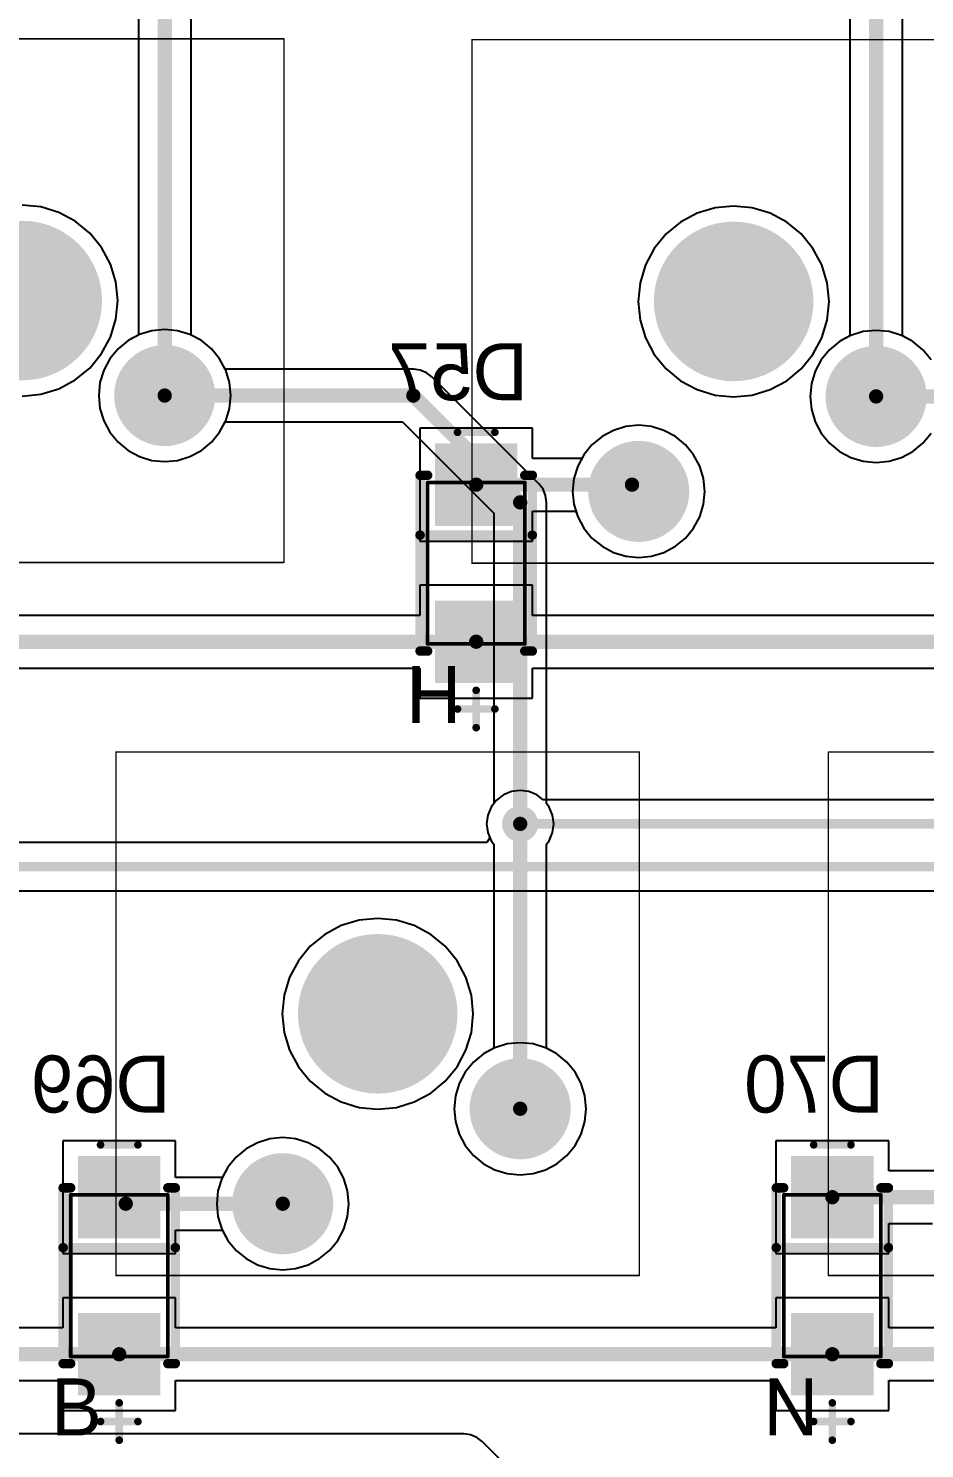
# Model space of a CAD drawing. Header units: millimetres. Extents: x 25 to 374, y 23 to 150.
# Drawn here: x 144.73 to 168.7, y 42.42 to 80.4 of the extents above; entities that cross this region are included whole.
import ezdxf

# ---------------------------------------------------------------- set-up
doc = ezdxf.new("R2010")
doc.units = ezdxf.units.MM
for name, color, linetype in [('BottomLayer', 5, 'Continuous'), ('BottomOverlay', 54, 'Continuous'), ('BottomPaste', 16, 'Continuous'), ('BottomSolder', 6, 'Continuous'), ('Mechanical1', 6, 'Continuous'), ('Mechanical13', 56, 'Continuous'), ('Mechanical15', 56, 'Continuous'), ('MultiLayer', 9, 'Continuous'), ('PadHoleLayer', 156, 'Continuous'), ('TopLayer', 1, 'Continuous'), ('TopOverlay', 2, 'Continuous'), ('TopSolder', 216, 'Continuous'), ('ViaHoleLayer', 16, 'Continuous')]:
    doc.layers.add(name, color=color, linetype=linetype)

# ---------------------------------------------------------------- blocks, each defined once
blk = doc.blocks.new('SMA_DO_214AC__S1_B_85')
at = {"layer": 'BottomLayer'}
for points in [[(-1.1, -1), (-1.1, 1), (-3.1, -1), (-3.1, 1)], [(3.1, -1), (3.1, 1), (1.1, -1), (1.1, 1)]]:
    blk.add_solid(points, dxfattribs=at)
at = {"layer": 'BottomOverlay', "const_width": 0.254}
for points in [[(-2.35, 1.3), (-2.35, 1.5)], [(2.35, 1.5), (-2.35, 1.5)], [(-0.75, -1.5), (-0.75, 1.5)], [(2.35, 1.3), (2.35, 1.5)], [(-2.35, -1.5), (-2.35, -1.3)], [(2.35, -1.5), (-2.35, -1.5)], [(2.35, -1.5), (2.35, -1.3)]]:
    blk.add_lwpolyline(points, dxfattribs=at)
at = {"layer": 'BottomOverlay', "const_width": 0.127}
for points in [[(-2.414, 1.5, 1), (-2.287, 1.5, 1)], [(-2.414, 1.5, 1), (-2.287, 1.5, 1)], [(-0.814, 1.5, 1), (-0.687, 1.5, 1)], [(2.287, 1.5, 1), (2.414, 1.5, 1)], [(2.287, 1.5, 1), (2.414, 1.5, 1)], [(-2.414, 1.3, 1), (-2.287, 1.3, 1)], [(2.287, 1.3, 1), (2.414, 1.3, 1)], [(-2.414, -1.3, 1), (-2.287, -1.3, 1)], [(-2.414, -1.5, 1), (-2.287, -1.5, 1)], [(-2.414, -1.5, 1), (-2.287, -1.5, 1)], [(-0.814, -1.5, 1), (-0.687, -1.5, 1)], [(2.287, -1.3, 1), (2.414, -1.3, 1)], [(2.287, -1.5, 1), (2.414, -1.5, 1)], [(2.287, -1.5, 1), (2.414, -1.5, 1)]]:
    blk.add_lwpolyline(points, format="xyb", close=True, dxfattribs=at)
at = {"layer": 'BottomPaste'}
for points in [[(-1.1, -1), (-1.1, 1), (-3.1, -1), (-3.1, 1)], [(3.1, -1), (3.1, 1), (1.1, -1), (1.1, 1)]]:
    blk.add_solid(points, dxfattribs=at)
at = {"layer": 'BottomSolder'}
for points in [[(-0.998, -1.102), (-0.998, 1.102), (-3.202, -1.102), (-3.202, 1.102)], [(3.202, -1.102), (3.202, 1.102), (0.998, -1.102), (0.998, 1.102)]]:
    blk.add_solid(points, dxfattribs=at)
at = {"layer": 'Mechanical13', "const_width": 0.1}
for points in [[(2.16, 1.3), (-2.16, 1.3)], [(-2.16, -1.3), (-2.16, 1.3)], [(2.16, -1.3), (2.16, 1.3)], [(2.16, -1.3), (-2.16, -1.3)]]:
    blk.add_lwpolyline(points, dxfattribs=at)
at = {"layer": 'Mechanical13', "const_width": 0.05}
for points in [[(-2.185, 1.3, 1), (-2.135, 1.3, 1)], [(-2.185, 1.3, 1), (-2.135, 1.3, 1)], [(2.135, 1.3, 1), (2.185, 1.3, 1)], [(2.135, 1.3, 1), (2.185, 1.3, 1)], [(-2.185, -1.3, 1), (-2.135, -1.3, 1)], [(-2.185, -1.3, 1), (-2.135, -1.3, 1)], [(2.135, -1.3, 1), (2.185, -1.3, 1)], [(2.135, -1.3, 1), (2.185, -1.3, 1)]]:
    blk.add_lwpolyline(points, format="xyb", close=True, dxfattribs=at)
at = {"layer": 'Mechanical15', "const_width": 0.203}
for points in [[(-3.5, -0.5), (-3.5, 0.5)], [(3.9, -0.5), (3.9, 0.5)], [(4.4, 0), (3.4, 0)]]:
    blk.add_lwpolyline(points, dxfattribs=at)
at = {"layer": 'Mechanical15', "const_width": 0.102}
for points in [[(-3.551, 0.5, 1), (-3.449, 0.5, 1)], [(3.849, 0.5, 1), (3.951, 0.5, 1)], [(3.349, 0, 1), (3.451, 0, 1)], [(4.349, 0, 1), (4.451, 0, 1)], [(-3.551, -0.5, 1), (-3.449, -0.5, 1)], [(3.849, -0.5, 1), (3.951, -0.5, 1)]]:
    blk.add_lwpolyline(points, format="xyb", close=True, dxfattribs=at)
blk = doc.blocks.new('SMA_DO_214AC__S1_B_97')
at = {"layer": 'BottomLayer'}
for points in [[(-1.1, -1), (-1.1, 1), (-3.1, -1), (-3.1, 1)], [(3.1, -1), (3.1, 1), (1.1, -1), (1.1, 1)]]:
    blk.add_solid(points, dxfattribs=at)
at = {"layer": 'BottomOverlay', "const_width": 0.254}
for points in [[(-2.35, 1.3), (-2.35, 1.5)], [(2.35, 1.5), (-2.35, 1.5)], [(-0.75, -1.5), (-0.75, 1.5)], [(2.35, 1.3), (2.35, 1.5)], [(-2.35, -1.5), (-2.35, -1.3)], [(2.35, -1.5), (-2.35, -1.5)], [(2.35, -1.5), (2.35, -1.3)]]:
    blk.add_lwpolyline(points, dxfattribs=at)
at = {"layer": 'BottomOverlay', "const_width": 0.127}
for points in [[(-2.414, 1.5, 1), (-2.287, 1.5, 1)], [(-2.414, 1.5, 1), (-2.287, 1.5, 1)], [(-0.814, 1.5, 1), (-0.687, 1.5, 1)], [(2.287, 1.5, 1), (2.414, 1.5, 1)], [(2.287, 1.5, 1), (2.414, 1.5, 1)], [(-2.414, 1.3, 1), (-2.287, 1.3, 1)], [(2.287, 1.3, 1), (2.414, 1.3, 1)], [(-2.414, -1.3, 1), (-2.287, -1.3, 1)], [(-2.414, -1.5, 1), (-2.287, -1.5, 1)], [(-2.414, -1.5, 1), (-2.287, -1.5, 1)], [(-0.814, -1.5, 1), (-0.687, -1.5, 1)], [(2.287, -1.3, 1), (2.414, -1.3, 1)], [(2.287, -1.5, 1), (2.414, -1.5, 1)], [(2.287, -1.5, 1), (2.414, -1.5, 1)]]:
    blk.add_lwpolyline(points, format="xyb", close=True, dxfattribs=at)
at = {"layer": 'BottomPaste'}
for points in [[(-1.1, -1), (-1.1, 1), (-3.1, -1), (-3.1, 1)], [(3.1, -1), (3.1, 1), (1.1, -1), (1.1, 1)]]:
    blk.add_solid(points, dxfattribs=at)
at = {"layer": 'BottomSolder'}
for points in [[(-0.998, -1.102), (-0.998, 1.102), (-3.202, -1.102), (-3.202, 1.102)], [(3.202, -1.102), (3.202, 1.102), (0.998, -1.102), (0.998, 1.102)]]:
    blk.add_solid(points, dxfattribs=at)
at = {"layer": 'Mechanical13', "const_width": 0.1}
for points in [[(2.16, 1.3), (-2.16, 1.3)], [(-2.16, -1.3), (-2.16, 1.3)], [(2.16, -1.3), (2.16, 1.3)], [(2.16, -1.3), (-2.16, -1.3)]]:
    blk.add_lwpolyline(points, dxfattribs=at)
at = {"layer": 'Mechanical13', "const_width": 0.05}
for points in [[(-2.185, 1.3, 1), (-2.135, 1.3, 1)], [(-2.185, 1.3, 1), (-2.135, 1.3, 1)], [(2.135, 1.3, 1), (2.185, 1.3, 1)], [(2.135, 1.3, 1), (2.185, 1.3, 1)], [(-2.185, -1.3, 1), (-2.135, -1.3, 1)], [(-2.185, -1.3, 1), (-2.135, -1.3, 1)], [(2.135, -1.3, 1), (2.185, -1.3, 1)], [(2.135, -1.3, 1), (2.185, -1.3, 1)]]:
    blk.add_lwpolyline(points, format="xyb", close=True, dxfattribs=at)
at = {"layer": 'Mechanical15', "const_width": 0.203}
for points in [[(-3.5, -0.5), (-3.5, 0.5)], [(3.9, -0.5), (3.9, 0.5)], [(4.4, 0), (3.4, 0)]]:
    blk.add_lwpolyline(points, dxfattribs=at)
at = {"layer": 'Mechanical15', "const_width": 0.102}
for points in [[(-3.551, 0.5, 1), (-3.449, 0.5, 1)], [(3.849, 0.5, 1), (3.951, 0.5, 1)], [(3.349, 0, 1), (3.451, 0, 1)], [(4.349, 0, 1), (4.451, 0, 1)], [(-3.551, -0.5, 1), (-3.449, -0.5, 1)], [(3.849, -0.5, 1), (3.951, -0.5, 1)]]:
    blk.add_lwpolyline(points, format="xyb", close=True, dxfattribs=at)
blk = doc.blocks.new('SMA_DO_214AC__S1_B_98')
at = {"layer": 'BottomLayer'}
for points in [[(-1.1, -1), (-1.1, 1), (-3.1, -1), (-3.1, 1)], [(3.1, -1), (3.1, 1), (1.1, -1), (1.1, 1)]]:
    blk.add_solid(points, dxfattribs=at)
at = {"layer": 'BottomOverlay', "const_width": 0.254}
for points in [[(-2.35, 1.3), (-2.35, 1.5)], [(2.35, 1.5), (-2.35, 1.5)], [(-0.75, -1.5), (-0.75, 1.5)], [(2.35, 1.3), (2.35, 1.5)], [(-2.35, -1.5), (-2.35, -1.3)], [(2.35, -1.5), (-2.35, -1.5)], [(2.35, -1.5), (2.35, -1.3)]]:
    blk.add_lwpolyline(points, dxfattribs=at)
at = {"layer": 'BottomOverlay', "const_width": 0.127}
for points in [[(-2.414, 1.5, 1), (-2.287, 1.5, 1)], [(-2.414, 1.5, 1), (-2.287, 1.5, 1)], [(-0.814, 1.5, 1), (-0.687, 1.5, 1)], [(2.287, 1.5, 1), (2.414, 1.5, 1)], [(2.287, 1.5, 1), (2.414, 1.5, 1)], [(-2.414, 1.3, 1), (-2.287, 1.3, 1)], [(2.287, 1.3, 1), (2.414, 1.3, 1)], [(-2.414, -1.3, 1), (-2.287, -1.3, 1)], [(-2.414, -1.5, 1), (-2.287, -1.5, 1)], [(-2.414, -1.5, 1), (-2.287, -1.5, 1)], [(-0.814, -1.5, 1), (-0.687, -1.5, 1)], [(2.287, -1.3, 1), (2.414, -1.3, 1)], [(2.287, -1.5, 1), (2.414, -1.5, 1)], [(2.287, -1.5, 1), (2.414, -1.5, 1)]]:
    blk.add_lwpolyline(points, format="xyb", close=True, dxfattribs=at)
at = {"layer": 'BottomPaste'}
for points in [[(-1.1, -1), (-1.1, 1), (-3.1, -1), (-3.1, 1)], [(3.1, -1), (3.1, 1), (1.1, -1), (1.1, 1)]]:
    blk.add_solid(points, dxfattribs=at)
at = {"layer": 'BottomSolder'}
for points in [[(-0.998, -1.102), (-0.998, 1.102), (-3.202, -1.102), (-3.202, 1.102)], [(3.202, -1.102), (3.202, 1.102), (0.998, -1.102), (0.998, 1.102)]]:
    blk.add_solid(points, dxfattribs=at)
at = {"layer": 'Mechanical13', "const_width": 0.1}
for points in [[(2.16, 1.3), (-2.16, 1.3)], [(-2.16, -1.3), (-2.16, 1.3)], [(2.16, -1.3), (2.16, 1.3)], [(2.16, -1.3), (-2.16, -1.3)]]:
    blk.add_lwpolyline(points, dxfattribs=at)
at = {"layer": 'Mechanical13', "const_width": 0.05}
for points in [[(-2.185, 1.3, 1), (-2.135, 1.3, 1)], [(-2.185, 1.3, 1), (-2.135, 1.3, 1)], [(2.135, 1.3, 1), (2.185, 1.3, 1)], [(2.135, 1.3, 1), (2.185, 1.3, 1)], [(-2.185, -1.3, 1), (-2.135, -1.3, 1)], [(-2.185, -1.3, 1), (-2.135, -1.3, 1)], [(2.135, -1.3, 1), (2.185, -1.3, 1)], [(2.135, -1.3, 1), (2.185, -1.3, 1)]]:
    blk.add_lwpolyline(points, format="xyb", close=True, dxfattribs=at)
at = {"layer": 'Mechanical15', "const_width": 0.203}
for points in [[(-3.5, -0.5), (-3.5, 0.5)], [(3.9, -0.5), (3.9, 0.5)], [(4.4, 0), (3.4, 0)]]:
    blk.add_lwpolyline(points, dxfattribs=at)
at = {"layer": 'Mechanical15', "const_width": 0.102}
for points in [[(-3.551, 0.5, 1), (-3.449, 0.5, 1)], [(3.849, 0.5, 1), (3.951, 0.5, 1)], [(3.349, 0, 1), (3.451, 0, 1)], [(4.349, 0, 1), (4.451, 0, 1)], [(-3.551, -0.5, 1), (-3.449, -0.5, 1)], [(3.849, -0.5, 1), (3.951, -0.5, 1)]]:
    blk.add_lwpolyline(points, format="xyb", close=True, dxfattribs=at)
blk = doc.blocks.new('MX_SW_3_176')
at = {"layer": 'BottomLayer'}
for points, const_width in [([(-1.016, 0, 1), (1.016, 0, 1)], 2.032), ([(3.185, -2.54, 1), (4.435, -2.54, 1)], 1.25), ([(-3.165, -5.08, 1), (-1.915, -5.08, 1)], 1.25)]:
    blk.add_lwpolyline(points, format="xyb", close=True, dxfattribs=dict(at, const_width=const_width))
at = {"layer": 'BottomSolder'}
for points, const_width in [([(-1.067, 0, 1), (1.067, 0, 1)], 2.134), ([(3.134, -2.54, 1), (4.486, -2.54, 1)], 1.352), ([(-3.216, -5.08, 1), (-1.864, -5.08, 1)], 1.352)]:
    blk.add_lwpolyline(points, format="xyb", close=True, dxfattribs=dict(at, const_width=const_width))
at = {"layer": 'Mechanical1', "const_width": 0.0381}
for points in [[(-7, -7), (-7, 7)], [(-7, 7), (7, 7)], [(7, -7), (7, 7)], [(-7, -7), (7, -7)]]:
    blk.add_lwpolyline(points, dxfattribs=at)
at = {"layer": 'Mechanical1', "const_width": 0.0191}
for points in [[(-7.01, 7, 1), (-6.99, 7, 1)], [(-7.01, 7, 1), (-6.99, 7, 1)], [(6.99, 7, 1), (7.01, 7, 1)], [(6.99, 7, 1), (7.01, 7, 1)], [(-7.01, -7, 1), (-6.99, -7, 1)], [(-7.01, -7, 1), (-6.99, -7, 1)], [(6.99, -7, 1), (7.01, -7, 1)], [(6.99, -7, 1), (7.01, -7, 1)]]:
    blk.add_lwpolyline(points, format="xyb", close=True, dxfattribs=at)
at = {"layer": 'MultiLayer'}
for points, const_width in [([(-1.016, 0, 1), (1.016, 0, 1)], 2.032), ([(3.185, -2.54, 1), (4.435, -2.54, 1)], 1.25), ([(-3.165, -5.08, 1), (-1.915, -5.08, 1)], 1.25)]:
    blk.add_lwpolyline(points, format="xyb", close=True, dxfattribs=dict(at, const_width=const_width))
at = {"layer": 'PadHoleLayer'}
for points, const_width in [([(-1.016, 0, 1), (1.016, 0, 1)], 2.032), ([(3.435, -2.54, 1), (4.185, -2.54, 1)], 0.75), ([(-2.915, -5.08, 1), (-2.165, -5.08, 1)], 0.75)]:
    blk.add_lwpolyline(points, format="xyb", close=True, dxfattribs=dict(at, const_width=const_width))
at = {"layer": 'TopLayer'}
for points, const_width in [([(-1.016, 0, 1), (1.016, 0, 1)], 2.032), ([(3.185, -2.54, 1), (4.435, -2.54, 1)], 1.25), ([(-3.165, -5.08, 1), (-1.915, -5.08, 1)], 1.25)]:
    blk.add_lwpolyline(points, format="xyb", close=True, dxfattribs=dict(at, const_width=const_width))
at = {"layer": 'TopSolder'}
for points, const_width in [([(-1.067, 0, 1), (1.067, 0, 1)], 2.134), ([(3.134, -2.54, 1), (4.486, -2.54, 1)], 1.352), ([(-3.216, -5.08, 1), (-1.864, -5.08, 1)], 1.352)]:
    blk.add_lwpolyline(points, format="xyb", close=True, dxfattribs=dict(at, const_width=const_width))
blk = doc.blocks.new('MX_SW_3_177')
at = {"layer": 'BottomLayer'}
for points, const_width in [([(-1.016, 0, 1), (1.016, 0, 1)], 2.032), ([(3.185, -2.54, 1), (4.435, -2.54, 1)], 1.25), ([(-3.165, -5.08, 1), (-1.915, -5.08, 1)], 1.25)]:
    blk.add_lwpolyline(points, format="xyb", close=True, dxfattribs=dict(at, const_width=const_width))
at = {"layer": 'BottomSolder'}
for points, const_width in [([(-1.067, 0, 1), (1.067, 0, 1)], 2.134), ([(3.134, -2.54, 1), (4.486, -2.54, 1)], 1.352), ([(-3.216, -5.08, 1), (-1.864, -5.08, 1)], 1.352)]:
    blk.add_lwpolyline(points, format="xyb", close=True, dxfattribs=dict(at, const_width=const_width))
at = {"layer": 'Mechanical1', "const_width": 0.0381}
for points in [[(-7, -7), (-7, 7)], [(-7, 7), (7, 7)], [(7, -7), (7, 7)], [(-7, -7), (7, -7)]]:
    blk.add_lwpolyline(points, dxfattribs=at)
at = {"layer": 'Mechanical1', "const_width": 0.0191}
for points in [[(-7.01, 7, 1), (-6.99, 7, 1)], [(-7.01, 7, 1), (-6.99, 7, 1)], [(6.99, 7, 1), (7.01, 7, 1)], [(6.99, 7, 1), (7.01, 7, 1)], [(-7.01, -7, 1), (-6.99, -7, 1)], [(-7.01, -7, 1), (-6.99, -7, 1)], [(6.99, -7, 1), (7.01, -7, 1)], [(6.99, -7, 1), (7.01, -7, 1)]]:
    blk.add_lwpolyline(points, format="xyb", close=True, dxfattribs=at)
at = {"layer": 'MultiLayer'}
for points, const_width in [([(-1.016, 0, 1), (1.016, 0, 1)], 2.032), ([(3.185, -2.54, 1), (4.435, -2.54, 1)], 1.25), ([(-3.165, -5.08, 1), (-1.915, -5.08, 1)], 1.25)]:
    blk.add_lwpolyline(points, format="xyb", close=True, dxfattribs=dict(at, const_width=const_width))
at = {"layer": 'PadHoleLayer'}
for points, const_width in [([(-1.016, 0, 1), (1.016, 0, 1)], 2.032), ([(3.435, -2.54, 1), (4.185, -2.54, 1)], 0.75), ([(-2.915, -5.08, 1), (-2.165, -5.08, 1)], 0.75)]:
    blk.add_lwpolyline(points, format="xyb", close=True, dxfattribs=dict(at, const_width=const_width))
at = {"layer": 'TopLayer'}
for points, const_width in [([(-1.016, 0, 1), (1.016, 0, 1)], 2.032), ([(3.185, -2.54, 1), (4.435, -2.54, 1)], 1.25), ([(-3.165, -5.08, 1), (-1.915, -5.08, 1)], 1.25)]:
    blk.add_lwpolyline(points, format="xyb", close=True, dxfattribs=dict(at, const_width=const_width))
at = {"layer": 'TopSolder'}
for points, const_width in [([(-1.067, 0, 1), (1.067, 0, 1)], 2.134), ([(3.134, -2.54, 1), (4.486, -2.54, 1)], 1.352), ([(-3.216, -5.08, 1), (-1.864, -5.08, 1)], 1.352)]:
    blk.add_lwpolyline(points, format="xyb", close=True, dxfattribs=dict(at, const_width=const_width))
blk = doc.blocks.new('MX_SW_3_189')
at = {"layer": 'BottomLayer'}
for points, const_width in [([(-1.016, 0, 1), (1.016, 0, 1)], 2.032), ([(3.185, -2.54, 1), (4.435, -2.54, 1)], 1.25), ([(-3.165, -5.08, 1), (-1.915, -5.08, 1)], 1.25)]:
    blk.add_lwpolyline(points, format="xyb", close=True, dxfattribs=dict(at, const_width=const_width))
at = {"layer": 'BottomSolder'}
for points, const_width in [([(-1.067, 0, 1), (1.067, 0, 1)], 2.134), ([(3.134, -2.54, 1), (4.486, -2.54, 1)], 1.352), ([(-3.216, -5.08, 1), (-1.864, -5.08, 1)], 1.352)]:
    blk.add_lwpolyline(points, format="xyb", close=True, dxfattribs=dict(at, const_width=const_width))
at = {"layer": 'Mechanical1', "const_width": 0.0381}
for points in [[(-7, -7), (-7, 7)], [(-7, 7), (7, 7)], [(7, -7), (7, 7)], [(-7, -7), (7, -7)]]:
    blk.add_lwpolyline(points, dxfattribs=at)
at = {"layer": 'Mechanical1', "const_width": 0.0191}
for points in [[(-7.01, 7, 1), (-6.99, 7, 1)], [(-7.01, 7, 1), (-6.99, 7, 1)], [(6.99, 7, 1), (7.01, 7, 1)], [(6.99, 7, 1), (7.01, 7, 1)], [(-7.01, -7, 1), (-6.99, -7, 1)], [(-7.01, -7, 1), (-6.99, -7, 1)], [(6.99, -7, 1), (7.01, -7, 1)], [(6.99, -7, 1), (7.01, -7, 1)]]:
    blk.add_lwpolyline(points, format="xyb", close=True, dxfattribs=at)
at = {"layer": 'MultiLayer'}
for points, const_width in [([(-1.016, 0, 1), (1.016, 0, 1)], 2.032), ([(3.185, -2.54, 1), (4.435, -2.54, 1)], 1.25), ([(-3.165, -5.08, 1), (-1.915, -5.08, 1)], 1.25)]:
    blk.add_lwpolyline(points, format="xyb", close=True, dxfattribs=dict(at, const_width=const_width))
at = {"layer": 'PadHoleLayer'}
for points, const_width in [([(-1.016, 0, 1), (1.016, 0, 1)], 2.032), ([(3.435, -2.54, 1), (4.185, -2.54, 1)], 0.75), ([(-2.915, -5.08, 1), (-2.165, -5.08, 1)], 0.75)]:
    blk.add_lwpolyline(points, format="xyb", close=True, dxfattribs=dict(at, const_width=const_width))
at = {"layer": 'TopLayer'}
for points, const_width in [([(-1.016, 0, 1), (1.016, 0, 1)], 2.032), ([(3.185, -2.54, 1), (4.435, -2.54, 1)], 1.25), ([(-3.165, -5.08, 1), (-1.915, -5.08, 1)], 1.25)]:
    blk.add_lwpolyline(points, format="xyb", close=True, dxfattribs=dict(at, const_width=const_width))
at = {"layer": 'TopSolder'}
for points, const_width in [([(-1.067, 0, 1), (1.067, 0, 1)], 2.134), ([(3.134, -2.54, 1), (4.486, -2.54, 1)], 1.352), ([(-3.216, -5.08, 1), (-1.864, -5.08, 1)], 1.352)]:
    blk.add_lwpolyline(points, format="xyb", close=True, dxfattribs=dict(at, const_width=const_width))
blk = doc.blocks.new('MX_SW_3_190')
at = {"layer": 'BottomLayer'}
for points, const_width in [([(-1.016, 0, 1), (1.016, 0, 1)], 2.032), ([(3.185, -2.54, 1), (4.435, -2.54, 1)], 1.25), ([(-3.165, -5.08, 1), (-1.915, -5.08, 1)], 1.25)]:
    blk.add_lwpolyline(points, format="xyb", close=True, dxfattribs=dict(at, const_width=const_width))
at = {"layer": 'BottomSolder'}
for points, const_width in [([(-1.067, 0, 1), (1.067, 0, 1)], 2.134), ([(3.134, -2.54, 1), (4.486, -2.54, 1)], 1.352), ([(-3.216, -5.08, 1), (-1.864, -5.08, 1)], 1.352)]:
    blk.add_lwpolyline(points, format="xyb", close=True, dxfattribs=dict(at, const_width=const_width))
at = {"layer": 'Mechanical1', "const_width": 0.0381}
for points in [[(-7, -7), (-7, 7)], [(-7, 7), (7, 7)], [(7, -7), (7, 7)], [(-7, -7), (7, -7)]]:
    blk.add_lwpolyline(points, dxfattribs=at)
at = {"layer": 'Mechanical1', "const_width": 0.0191}
for points in [[(-7.01, 7, 1), (-6.99, 7, 1)], [(-7.01, 7, 1), (-6.99, 7, 1)], [(6.99, 7, 1), (7.01, 7, 1)], [(6.99, 7, 1), (7.01, 7, 1)], [(-7.01, -7, 1), (-6.99, -7, 1)], [(-7.01, -7, 1), (-6.99, -7, 1)], [(6.99, -7, 1), (7.01, -7, 1)], [(6.99, -7, 1), (7.01, -7, 1)]]:
    blk.add_lwpolyline(points, format="xyb", close=True, dxfattribs=at)
at = {"layer": 'MultiLayer'}
for points, const_width in [([(-1.016, 0, 1), (1.016, 0, 1)], 2.032), ([(3.185, -2.54, 1), (4.435, -2.54, 1)], 1.25), ([(-3.165, -5.08, 1), (-1.915, -5.08, 1)], 1.25)]:
    blk.add_lwpolyline(points, format="xyb", close=True, dxfattribs=dict(at, const_width=const_width))
at = {"layer": 'PadHoleLayer'}
for points, const_width in [([(-1.016, 0, 1), (1.016, 0, 1)], 2.032), ([(3.435, -2.54, 1), (4.185, -2.54, 1)], 0.75), ([(-2.915, -5.08, 1), (-2.165, -5.08, 1)], 0.75)]:
    blk.add_lwpolyline(points, format="xyb", close=True, dxfattribs=dict(at, const_width=const_width))
at = {"layer": 'TopLayer'}
for points, const_width in [([(-1.016, 0, 1), (1.016, 0, 1)], 2.032), ([(3.185, -2.54, 1), (4.435, -2.54, 1)], 1.25), ([(-3.165, -5.08, 1), (-1.915, -5.08, 1)], 1.25)]:
    blk.add_lwpolyline(points, format="xyb", close=True, dxfattribs=dict(at, const_width=const_width))
at = {"layer": 'TopSolder'}
for points, const_width in [([(-1.067, 0, 1), (1.067, 0, 1)], 2.134), ([(3.134, -2.54, 1), (4.486, -2.54, 1)], 1.352), ([(-3.216, -5.08, 1), (-1.864, -5.08, 1)], 1.352)]:
    blk.add_lwpolyline(points, format="xyb", close=True, dxfattribs=dict(at, const_width=const_width))

msp = doc.modelspace()

# ---------------------------------------------------------------- linework, layer by layer
at = {"layer": 'BottomLayer'}
for p, q in [((145.067, 75.627), (144.569, 75.676)), ((145.546, 75.482), (145.067, 75.627)), ((163.098, 75.604), (162.62, 75.459)), ((163.596, 75.653), (163.098, 75.604)), ((164.094, 75.604), (163.596, 75.653)), ((164.573, 75.459), (164.094, 75.604)), ((145.987, 75.246), (145.546, 75.482)), ((146.374, 74.929), (145.987, 75.246)), ((162.178, 75.223), (161.792, 74.906)), ((162.62, 75.459), (162.178, 75.223)), ((165.014, 75.223), (164.573, 75.459)), ((165.401, 74.906), (165.014, 75.223)), ((146.691, 74.542), (146.374, 74.929)), ((161.792, 74.906), (161.474, 74.519)), ((165.718, 74.519), (165.401, 74.906)), ((146.927, 74.101), (146.691, 74.542)), ((161.474, 74.519), (161.238, 74.078)), ((165.954, 74.078), (165.718, 74.519)), ((147.072, 73.622), (146.927, 74.101)), ((161.238, 74.078), (161.093, 73.599)), ((166.1, 73.599), (165.954, 74.078)), ((147.121, 73.124), (147.072, 73.622)), ((161.093, 73.599), (161.044, 73.101)), ((166.149, 73.101), (166.1, 73.599)), ((147.072, 72.626), (147.121, 73.124)), ((161.044, 73.101), (161.093, 72.603)), ((166.1, 72.603), (166.149, 73.101)), ((146.927, 72.147), (147.072, 72.626)), ((161.093, 72.603), (161.238, 72.124)), ((165.954, 72.124), (166.1, 72.603)), ((147.703, 72.216), (147.398, 72.053)), ((148.035, 72.317), (147.703, 72.216)), ((148.379, 72.351), (148.035, 72.317)), ((148.724, 72.317), (148.379, 72.351)), ((149.055, 72.216), (148.724, 72.317)), ((149.361, 72.053), (149.055, 72.216)), ((166.73, 72.193), (166.425, 72.03)), ((167.062, 72.294), (166.73, 72.193)), ((167.406, 72.328), (167.062, 72.294)), ((167.751, 72.294), (167.406, 72.328)), ((168.082, 72.193), (167.751, 72.294)), ((168.388, 72.03), (168.082, 72.193)), ((146.691, 71.706), (146.927, 72.147)), ((147.13, 71.833), (146.91, 71.565)), ((147.398, 72.053), (147.13, 71.833)), ((149.628, 71.833), (149.361, 72.053)), ((149.848, 71.565), (149.628, 71.833)), ((161.238, 72.124), (161.474, 71.683)), ((165.718, 71.683), (165.954, 72.124)), ((166.157, 71.81), (165.938, 71.543)), ((166.425, 72.03), (166.157, 71.81)), ((168.655, 71.81), (168.388, 72.03)), ((168.875, 71.543), (168.655, 71.81)), ((146.374, 71.319), (146.691, 71.706)), ((146.91, 71.565), (146.747, 71.26)), ((150.011, 71.26), (149.848, 71.565)), ((161.474, 71.683), (161.792, 71.296)), ((165.401, 71.296), (165.718, 71.683)), ((165.938, 71.543), (165.774, 71.237)), ((145.987, 71.002), (146.374, 71.319)), ((146.747, 71.26), (146.647, 70.929)), ((150.112, 70.929), (150.011, 71.26)), ((161.792, 71.296), (162.178, 70.979)), ((165.014, 70.979), (165.401, 71.296)), ((165.774, 71.237), (165.674, 70.906)), ((145.067, 70.621), (145.546, 70.766)), ((145.546, 70.766), (145.987, 71.002)), ((146.647, 70.929), (146.613, 70.584)), ((150.146, 70.584), (150.112, 70.929)), ((162.178, 70.979), (162.62, 70.743)), ((162.62, 70.743), (163.098, 70.598)), ((164.094, 70.598), (164.573, 70.743)), ((164.573, 70.743), (165.014, 70.979)), ((165.674, 70.906), (165.64, 70.561)), ((144.569, 70.572), (145.067, 70.621)), ((146.613, 70.584), (146.647, 70.239)), ((150.112, 70.239), (150.146, 70.584)), ((163.098, 70.598), (163.596, 70.549)), ((163.596, 70.549), (164.094, 70.598)), ((165.64, 70.561), (165.674, 70.217)), ((146.647, 70.239), (146.747, 69.908)), ((146.747, 69.908), (146.91, 69.603)), ((149.848, 69.603), (150.011, 69.908)), ((150.011, 69.908), (150.112, 70.239)), ((165.674, 70.217), (165.774, 69.885)), ((165.774, 69.885), (165.938, 69.58)), ((146.91, 69.603), (147.13, 69.335)), ((149.628, 69.335), (149.848, 69.603)), ((158.218, 69.709), (155.202, 69.709)), ((155.202, 69.709), (155.202, 66.693)), ((158.218, 68.905), (158.218, 69.709)), ((160.38, 69.653), (160.075, 69.49)), ((160.712, 69.754), (160.38, 69.653)), ((161.056, 69.788), (160.712, 69.754)), ((161.401, 69.754), (161.056, 69.788)), ((161.732, 69.653), (161.401, 69.754)), ((162.038, 69.49), (161.732, 69.653)), ((165.938, 69.58), (166.157, 69.312)), ((168.655, 69.312), (168.875, 69.58)), ((147.13, 69.335), (147.398, 69.115)), ((149.361, 69.115), (149.628, 69.335)), ((159.807, 69.27), (159.588, 69.003)), ((160.075, 69.49), (159.807, 69.27)), ((162.305, 69.27), (162.038, 69.49)), ((162.525, 69.003), (162.305, 69.27)), ((166.157, 69.312), (166.425, 69.092)), ((168.388, 69.092), (168.655, 69.312)), ((147.398, 69.115), (147.703, 68.952)), ((147.703, 68.952), (148.035, 68.851)), ((148.035, 68.851), (148.379, 68.818)), ((148.379, 68.818), (148.724, 68.851)), ((148.724, 68.851), (149.055, 68.952)), ((149.055, 68.952), (149.361, 69.115)), ((159.536, 68.905), (158.218, 68.905)), ((159.588, 69.003), (159.536, 68.905)), ((162.688, 68.697), (162.525, 69.003)), ((166.425, 69.092), (166.73, 68.929)), ((166.73, 68.929), (167.062, 68.829)), ((167.062, 68.829), (167.406, 68.795)), ((167.406, 68.795), (167.751, 68.829)), ((167.751, 68.829), (168.082, 68.929)), ((168.082, 68.929), (168.388, 69.092)), ((162.789, 68.366), (162.688, 68.697)), ((162.823, 68.021), (162.789, 68.366)), ((162.789, 67.677), (162.823, 68.021)), ((162.688, 67.345), (162.789, 67.677)), ((158.218, 66.693), (158.218, 67.496)), ((158.218, 67.496), (159.378, 67.496)), ((159.378, 67.496), (159.424, 67.345)), ((159.424, 67.345), (159.588, 67.04)), ((162.525, 67.04), (162.688, 67.345)), ((159.588, 67.04), (159.807, 66.772)), ((162.305, 66.772), (162.525, 67.04)), ((155.202, 66.693), (158.218, 66.693)), ((159.807, 66.772), (160.075, 66.552)), ((160.075, 66.552), (160.38, 66.389)), ((161.732, 66.389), (162.038, 66.552)), ((162.038, 66.552), (162.305, 66.772)), ((160.38, 66.389), (160.712, 66.289)), ((160.712, 66.289), (161.056, 66.255)), ((161.056, 66.255), (161.401, 66.289)), ((161.401, 66.289), (161.732, 66.389)), ((158.218, 65.509), (155.202, 65.509)), ((155.202, 65.509), (155.202, 64.705)), ((158.218, 64.705), (158.218, 65.509)), ((155.202, 64.705), (139.146, 64.705)), ((174.275, 64.705), (158.218, 64.705)), ((139.146, 63.296), (155.202, 63.296)), ((155.202, 63.296), (155.202, 62.493)), ((158.218, 62.493), (158.218, 63.296)), ((158.218, 63.296), (174.275, 63.296)), ((155.202, 62.493), (158.218, 62.493)), ((157.886, 60.025), (157.654, 59.995)), ((158.118, 59.995), (157.886, 60.025)), ((157.252, 59.763), (157.11, 59.577)), ((157.438, 59.905), (157.252, 59.763)), ((157.654, 59.995), (157.438, 59.905)), ((158.335, 59.905), (158.118, 59.995)), ((158.503, 59.776), (158.335, 59.905)), ((176.015, 59.776), (158.503, 59.776)), ((157.02, 59.361), (156.99, 59.129)), ((157.11, 59.577), (157.02, 59.361)), ((156.99, 59.129), (157.02, 58.897)), ((157.02, 58.897), (157.077, 58.76)), ((156.992, 58.633), (139.453, 58.633)), ((157.077, 58.76), (156.992, 58.633)), ((139.453, 57.338), (203.021, 57.338)), ((154.076, 56.603), (153.578, 56.554)), ((154.574, 56.554), (154.076, 56.603)), ((153.1, 56.409), (152.658, 56.173)), ((153.578, 56.554), (153.1, 56.409)), ((155.053, 56.409), (154.574, 56.554)), ((155.494, 56.173), (155.053, 56.409)), ((152.272, 55.856), (151.954, 55.469)), ((152.658, 56.173), (152.272, 55.856)), ((155.881, 55.856), (155.494, 56.173)), ((156.199, 55.469), (155.881, 55.856)), ((151.954, 55.469), (151.718, 55.028)), ((156.434, 55.028), (156.199, 55.469)), ((151.718, 55.028), (151.573, 54.549)), ((156.58, 54.549), (156.434, 55.028)), ((151.573, 54.549), (151.524, 54.051)), ((156.629, 54.051), (156.58, 54.549)), ((151.524, 54.051), (151.573, 53.553)), ((156.58, 53.553), (156.629, 54.051)), ((151.573, 53.553), (151.718, 53.074)), ((156.434, 53.074), (156.58, 53.553)), ((157.542, 53.244), (157.21, 53.143)), ((157.886, 53.278), (157.542, 53.244)), ((158.231, 53.244), (157.886, 53.278)), ((158.562, 53.143), (158.231, 53.244)), ((151.718, 53.074), (151.954, 52.633)), ((156.199, 52.633), (156.434, 53.074)), ((156.905, 52.98), (156.637, 52.76)), ((157.21, 53.143), (156.905, 52.98)), ((158.868, 52.98), (158.562, 53.143)), ((159.136, 52.76), (158.868, 52.98)), ((151.954, 52.633), (152.272, 52.246)), ((155.881, 52.246), (156.199, 52.633)), ((156.418, 52.493), (156.254, 52.187)), ((156.637, 52.76), (156.418, 52.493)), ((159.355, 52.493), (159.136, 52.76)), ((159.518, 52.187), (159.355, 52.493)), ((152.272, 52.246), (152.658, 51.929)), ((155.494, 51.929), (155.881, 52.246)), ((156.254, 52.187), (156.154, 51.856)), ((159.619, 51.856), (159.518, 52.187)), ((152.658, 51.929), (153.1, 51.693)), ((153.1, 51.693), (153.578, 51.548)), ((154.574, 51.548), (155.053, 51.693)), ((155.053, 51.693), (155.494, 51.929)), ((156.154, 51.856), (156.12, 51.511)), ((159.653, 51.511), (159.619, 51.856)), ((153.578, 51.548), (154.076, 51.499)), ((154.076, 51.499), (154.574, 51.548)), ((156.12, 51.511), (156.154, 51.167)), ((159.619, 51.167), (159.653, 51.511)), ((156.154, 51.167), (156.254, 50.835)), ((159.518, 50.835), (159.619, 51.167)), ((148.671, 50.654), (145.655, 50.654)), ((145.655, 50.654), (145.655, 47.638)), ((148.671, 49.676), (148.671, 50.654)), ((150.86, 50.603), (150.555, 50.44)), ((151.192, 50.704), (150.86, 50.603)), ((151.536, 50.738), (151.192, 50.704)), ((151.881, 50.704), (151.536, 50.738)), ((152.212, 50.603), (151.881, 50.704)), ((152.518, 50.44), (152.212, 50.603)), ((156.254, 50.835), (156.418, 50.53)), ((156.418, 50.53), (156.637, 50.262)), ((159.136, 50.262), (159.355, 50.53)), ((159.355, 50.53), (159.518, 50.835)), ((167.743, 50.654), (164.727, 50.654)), ((164.727, 50.654), (164.727, 47.638)), ((167.743, 49.85), (167.743, 50.654)), ((150.287, 50.22), (150.068, 49.953)), ((150.555, 50.44), (150.287, 50.22)), ((152.786, 50.22), (152.518, 50.44)), ((153.005, 49.953), (152.786, 50.22)), ((156.637, 50.262), (156.905, 50.042)), ((158.868, 50.042), (159.136, 50.262)), ((150.068, 49.953), (149.92, 49.676)), ((153.168, 49.647), (153.005, 49.953)), ((156.905, 50.042), (157.21, 49.879)), ((157.21, 49.879), (157.542, 49.779)), ((157.542, 49.779), (157.886, 49.745)), ((157.886, 49.745), (158.231, 49.779)), ((158.231, 49.779), (158.562, 49.879)), ((158.562, 49.879), (158.868, 50.042)), ((169.066, 49.85), (167.743, 49.85)), ((149.92, 49.676), (148.671, 49.676)), ((153.269, 49.316), (153.168, 49.647)), ((153.303, 48.971), (153.269, 49.316)), ((153.168, 48.295), (153.269, 48.627)), ((153.269, 48.627), (153.303, 48.971)), ((148.671, 47.638), (148.671, 48.267)), ((148.671, 48.267), (149.92, 48.267)), ((149.92, 48.267), (150.068, 47.99)), ((153.005, 47.99), (153.168, 48.295)), ((167.743, 47.638), (167.743, 48.441)), ((167.743, 48.441), (168.913, 48.441)), ((150.068, 47.99), (150.287, 47.722)), ((152.786, 47.722), (153.005, 47.99)), ((145.655, 47.638), (148.671, 47.638)), ((150.287, 47.722), (150.555, 47.502)), ((150.555, 47.502), (150.86, 47.339)), ((152.212, 47.339), (152.518, 47.502)), ((152.518, 47.502), (152.786, 47.722)), ((164.727, 47.638), (167.743, 47.638)), ((150.86, 47.339), (151.192, 47.239)), ((151.192, 47.239), (151.536, 47.205)), ((151.536, 47.205), (151.881, 47.239)), ((151.881, 47.239), (152.212, 47.339)), ((148.671, 46.454), (145.655, 46.454)), ((145.655, 46.454), (145.655, 45.65)), ((148.671, 45.65), (148.671, 46.454)), ((167.743, 46.454), (164.727, 46.454)), ((164.727, 46.454), (164.727, 45.65)), ((167.743, 45.65), (167.743, 46.454)), ((145.655, 45.65), (129.598, 45.65)), ((164.727, 45.65), (148.671, 45.65)), ((183.8, 45.65), (167.743, 45.65)), ((129.598, 44.241), (145.655, 44.241)), ((145.655, 44.241), (145.655, 43.438)), ((148.671, 43.438), (148.671, 44.241)), ((148.671, 44.241), (164.727, 44.241)), ((164.727, 44.241), (164.727, 43.438)), ((167.743, 43.438), (167.743, 44.241)), ((167.743, 44.241), (183.8, 44.241)), ((145.655, 43.438), (148.671, 43.438)), ((164.727, 43.438), (167.743, 43.438))]:
    msp.add_line(p, q, dxfattribs=at)
for points, const_width in [([(156.71, 68.201), (160.877, 68.201)], 0.381), ([(137.638, 64.001), (156.71, 64.001)], 0.381), ([(156.71, 64.001), (175.783, 64.001)], 0.381), ([(157.886, 59.129), (203.289, 59.129)], 0.254), ([(138.836, 57.986), (203.289, 57.986)], 0.254), ([(147.337, 48.971), (151.536, 48.971)], 0.381), ([(166.235, 49.146), (170.414, 49.146)], 0.381), ([(128.09, 44.946), (147.163, 44.946)], 0.381), ([(147.163, 44.946), (166.235, 44.946)], 0.381), ([(166.235, 44.946), (185.308, 44.946)], 0.381)]:
    msp.add_lwpolyline(points, dxfattribs=dict(at, const_width=const_width))
for points, const_width in [([(156.615, 68.201, 1), (156.806, 68.201, 1)], 0.191), ([(160.781, 68.201, 1), (160.972, 68.201, 1)], 0.191), ([(156.615, 64.001, 1), (156.806, 64.001, 1)], 0.191), ([(156.615, 64.001, 1), (156.806, 64.001, 1)], 0.191), ([(157.696, 59.129, 1), (158.077, 59.129, 1)], 0.381), ([(157.823, 59.129, 1), (157.95, 59.129, 1)], 0.127), ([(147.242, 48.971, 1), (147.432, 48.971, 1)], 0.191), ([(151.441, 48.971, 1), (151.632, 48.971, 1)], 0.191), ([(166.14, 49.146, 1), (166.331, 49.146, 1)], 0.191), ([(147.067, 44.946, 1), (147.258, 44.946, 1)], 0.191), ([(147.067, 44.946, 1), (147.258, 44.946, 1)], 0.191), ([(166.14, 44.946, 1), (166.331, 44.946, 1)], 0.191), ([(166.14, 44.946, 1), (166.331, 44.946, 1)], 0.191)]:
    msp.add_lwpolyline(points, format="xyb", close=True, dxfattribs=dict(at, const_width=const_width))
at = {"layer": 'BottomSolder', "const_width": 0.483}
msp.add_lwpolyline([(157.645, 59.129, 1), (158.128, 59.129, 1)], format="xyb", close=True, dxfattribs=at)
at = {"layer": 'Mechanical1', "const_width": 0.0127}
for points in [[(137.557, 80.105), (151.557, 80.105)], [(151.557, 66.106), (151.557, 80.105)], [(156.607, 80.105), (170.607, 80.105)], [(156.607, 66.106), (156.607, 80.105)], [(137.557, 66.106), (151.557, 66.106)], [(156.607, 66.106), (170.607, 66.106)], [(147.082, 61.055), (161.082, 61.055)], [(147.082, 47.056), (147.082, 61.055)], [(161.082, 47.056), (161.082, 61.055)], [(166.132, 61.055), (180.132, 61.055)], [(166.132, 47.056), (166.132, 61.055)], [(147.082, 47.056), (161.082, 47.056)], [(166.132, 47.056), (180.132, 47.056)]]:
    msp.add_lwpolyline(points, dxfattribs=at)
at = {"layer": 'Mechanical1', "const_width": 0.00635}
for points in [[(151.554, 80.105, 1), (151.56, 80.105, 1)], [(151.554, 80.105, 1), (151.56, 80.105, 1)], [(156.604, 80.105, 1), (156.61, 80.105, 1)], [(156.604, 80.105, 1), (156.61, 80.105, 1)], [(151.554, 66.106, 1), (151.56, 66.106, 1)], [(151.554, 66.106, 1), (151.56, 66.106, 1)], [(156.604, 66.106, 1), (156.61, 66.106, 1)], [(156.604, 66.106, 1), (156.61, 66.106, 1)], [(147.079, 61.055, 1), (147.085, 61.055, 1)], [(147.079, 61.055, 1), (147.085, 61.055, 1)], [(161.079, 61.055, 1), (161.085, 61.055, 1)], [(161.079, 61.055, 1), (161.085, 61.055, 1)], [(166.129, 61.055, 1), (166.135, 61.055, 1)], [(166.129, 61.055, 1), (166.135, 61.055, 1)], [(147.079, 47.056, 1), (147.085, 47.056, 1)], [(147.079, 47.056, 1), (147.085, 47.056, 1)], [(161.079, 47.056, 1), (161.085, 47.056, 1)], [(161.079, 47.056, 1), (161.085, 47.056, 1)], [(166.129, 47.056, 1), (166.135, 47.056, 1)], [(166.129, 47.056, 1), (166.135, 47.056, 1)]]:
    msp.add_lwpolyline(points, format="xyb", close=True, dxfattribs=at)
at = {"layer": 'MultiLayer', "const_width": 0.381}
msp.add_lwpolyline([(157.696, 59.129, 1), (158.077, 59.129, 1)], format="xyb", close=True, dxfattribs=at)
at = {"layer": 'TopLayer'}
for p, q in [((149.084, 72.201), (149.084, 88.014)), ((168.111, 72.178), (168.111, 87.869)), ((147.675, 87.722), (147.675, 72.201)), ((166.702, 87.577), (166.702, 72.178)), ((145.067, 75.627), (144.569, 75.676)), ((145.546, 75.482), (145.067, 75.627)), ((163.098, 75.604), (162.62, 75.459)), ((163.596, 75.653), (163.098, 75.604)), ((164.094, 75.604), (163.596, 75.653)), ((164.573, 75.459), (164.094, 75.604)), ((145.987, 75.246), (145.546, 75.482)), ((146.374, 74.929), (145.987, 75.246)), ((162.178, 75.223), (161.792, 74.906)), ((162.62, 75.459), (162.178, 75.223)), ((165.014, 75.223), (164.573, 75.459)), ((165.401, 74.906), (165.014, 75.223)), ((146.691, 74.542), (146.374, 74.929)), ((161.792, 74.906), (161.474, 74.519)), ((165.718, 74.519), (165.401, 74.906)), ((146.927, 74.101), (146.691, 74.542)), ((161.474, 74.519), (161.238, 74.078)), ((165.954, 74.078), (165.718, 74.519)), ((147.072, 73.622), (146.927, 74.101)), ((161.238, 74.078), (161.093, 73.599)), ((166.1, 73.599), (165.954, 74.078)), ((147.121, 73.124), (147.072, 73.622)), ((161.093, 73.599), (161.044, 73.101)), ((166.149, 73.101), (166.1, 73.599)), ((147.072, 72.626), (147.121, 73.124)), ((161.044, 73.101), (161.093, 72.603)), ((166.1, 72.603), (166.149, 73.101)), ((146.927, 72.147), (147.072, 72.626)), ((161.093, 72.603), (161.238, 72.124)), ((165.954, 72.124), (166.1, 72.603)), ((147.675, 72.201), (147.398, 72.053)), ((149.361, 72.053), (149.084, 72.201)), ((166.702, 72.178), (166.425, 72.03)), ((168.388, 72.03), (168.111, 72.178)), ((146.691, 71.706), (146.927, 72.147)), ((147.13, 71.833), (146.91, 71.565)), ((147.398, 72.053), (147.13, 71.833)), ((149.628, 71.833), (149.361, 72.053)), ((149.848, 71.565), (149.628, 71.833)), ((161.238, 72.124), (161.474, 71.683)), ((165.718, 71.683), (165.954, 72.124)), ((166.157, 71.81), (165.938, 71.543)), ((166.425, 72.03), (166.157, 71.81)), ((168.655, 71.81), (168.388, 72.03)), ((168.875, 71.543), (168.655, 71.81)), ((146.374, 71.319), (146.691, 71.706)), ((146.91, 71.565), (146.747, 71.26)), ((149.996, 71.289), (149.848, 71.565)), ((161.474, 71.683), (161.792, 71.296)), ((165.401, 71.296), (165.718, 71.683)), ((165.938, 71.543), (165.774, 71.237)), ((145.987, 71.002), (146.374, 71.319)), ((146.747, 71.26), (146.647, 70.929)), ((155.029, 71.289), (149.996, 71.289)), ((155.211, 71.265), (155.029, 71.289)), ((155.381, 71.194), (155.211, 71.265)), ((155.527, 71.082), (155.381, 71.194)), ((158.385, 68.225), (155.527, 71.082)), ((161.792, 71.296), (162.178, 70.979)), ((165.014, 70.979), (165.401, 71.296)), ((165.774, 71.237), (165.674, 70.906)), ((145.067, 70.621), (145.546, 70.766)), ((145.546, 70.766), (145.987, 71.002)), ((146.647, 70.929), (146.613, 70.584)), ((162.178, 70.979), (162.62, 70.743)), ((162.62, 70.743), (163.098, 70.598)), ((164.094, 70.598), (164.573, 70.743)), ((164.573, 70.743), (165.014, 70.979)), ((165.674, 70.906), (165.64, 70.561)), ((144.569, 70.572), (145.067, 70.621)), ((146.613, 70.584), (146.647, 70.239)), ((163.098, 70.598), (163.596, 70.549)), ((163.596, 70.549), (164.094, 70.598)), ((165.64, 70.561), (165.674, 70.217)), ((146.647, 70.239), (146.747, 69.908)), ((146.747, 69.908), (146.91, 69.603)), ((165.674, 70.217), (165.774, 69.885)), ((165.774, 69.885), (165.938, 69.58)), ((146.91, 69.603), (147.13, 69.335)), ((149.628, 69.335), (149.848, 69.603)), ((149.848, 69.603), (149.996, 69.88)), ((149.996, 69.88), (154.737, 69.88)), ((154.737, 69.88), (157.182, 67.435)), ((160.38, 69.653), (160.075, 69.49)), ((160.712, 69.754), (160.38, 69.653)), ((161.056, 69.788), (160.712, 69.754)), ((161.401, 69.754), (161.056, 69.788)), ((161.732, 69.653), (161.401, 69.754)), ((162.038, 69.49), (161.732, 69.653)), ((165.938, 69.58), (166.157, 69.312)), ((168.655, 69.312), (168.875, 69.58)), ((147.13, 69.335), (147.398, 69.115)), ((149.361, 69.115), (149.628, 69.335)), ((159.807, 69.27), (159.588, 69.003)), ((160.075, 69.49), (159.807, 69.27)), ((162.305, 69.27), (162.038, 69.49)), ((162.525, 69.003), (162.305, 69.27)), ((166.157, 69.312), (166.425, 69.092)), ((168.388, 69.092), (168.655, 69.312)), ((147.398, 69.115), (147.703, 68.952)), ((147.703, 68.952), (148.035, 68.851)), ((148.035, 68.851), (148.379, 68.818)), ((148.379, 68.818), (148.724, 68.851)), ((148.724, 68.851), (149.055, 68.952)), ((149.055, 68.952), (149.361, 69.115)), ((159.588, 69.003), (159.424, 68.697)), ((162.688, 68.697), (162.525, 69.003)), ((166.425, 69.092), (166.73, 68.929)), ((166.73, 68.929), (167.062, 68.829)), ((167.062, 68.829), (167.406, 68.795)), ((167.406, 68.795), (167.751, 68.829)), ((167.751, 68.829), (168.082, 68.929)), ((168.082, 68.929), (168.388, 69.092)), ((159.324, 68.366), (159.29, 68.021)), ((159.424, 68.697), (159.324, 68.366)), ((162.789, 68.366), (162.688, 68.697)), ((162.823, 68.021), (162.789, 68.366)), ((158.497, 68.079), (158.385, 68.225)), ((158.567, 67.909), (158.497, 68.079)), ((159.29, 68.021), (159.324, 67.677)), ((162.789, 67.677), (162.823, 68.021)), ((158.591, 67.727), (158.567, 67.909)), ((158.591, 59.671), (158.591, 67.727)), ((159.324, 67.677), (159.424, 67.345)), ((162.688, 67.345), (162.789, 67.677)), ((157.182, 67.435), (157.182, 59.671)), ((159.424, 67.345), (159.588, 67.04)), ((162.525, 67.04), (162.688, 67.345)), ((159.588, 67.04), (159.807, 66.772)), ((162.305, 66.772), (162.525, 67.04)), ((159.807, 66.772), (160.075, 66.552)), ((160.075, 66.552), (160.38, 66.389)), ((161.732, 66.389), (162.038, 66.552)), ((162.038, 66.552), (162.305, 66.772)), ((160.38, 66.389), (160.712, 66.289)), ((160.712, 66.289), (161.056, 66.255)), ((161.056, 66.255), (161.401, 66.289)), ((161.401, 66.289), (161.732, 66.389)), ((157.182, 59.671), (157.11, 59.577)), ((158.663, 59.577), (158.591, 59.671)), ((157.02, 59.361), (156.99, 59.129)), ((157.11, 59.577), (157.02, 59.361)), ((158.753, 59.361), (158.663, 59.577)), ((158.783, 59.129), (158.753, 59.361)), ((156.99, 59.129), (157.02, 58.897)), ((157.02, 58.897), (157.11, 58.68)), ((158.663, 58.68), (158.753, 58.897)), ((158.753, 58.897), (158.783, 59.129)), ((157.11, 58.68), (157.182, 58.586)), ((157.182, 58.586), (157.182, 53.128)), ((158.591, 58.586), (158.663, 58.68)), ((158.591, 53.128), (158.591, 58.586)), ((154.076, 56.603), (153.578, 56.554)), ((154.574, 56.554), (154.076, 56.603)), ((153.1, 56.409), (152.658, 56.173)), ((153.578, 56.554), (153.1, 56.409)), ((155.053, 56.409), (154.574, 56.554)), ((155.494, 56.173), (155.053, 56.409)), ((152.272, 55.856), (151.954, 55.469)), ((152.658, 56.173), (152.272, 55.856)), ((155.881, 55.856), (155.494, 56.173)), ((156.199, 55.469), (155.881, 55.856)), ((151.954, 55.469), (151.718, 55.028)), ((156.434, 55.028), (156.199, 55.469)), ((151.718, 55.028), (151.573, 54.549)), ((156.58, 54.549), (156.434, 55.028)), ((151.573, 54.549), (151.524, 54.051)), ((156.629, 54.051), (156.58, 54.549)), ((151.524, 54.051), (151.573, 53.553)), ((156.58, 53.553), (156.629, 54.051)), ((151.573, 53.553), (151.718, 53.074)), ((156.434, 53.074), (156.58, 53.553)), ((151.718, 53.074), (151.954, 52.633)), ((156.199, 52.633), (156.434, 53.074)), ((156.905, 52.98), (156.637, 52.76)), ((157.182, 53.128), (156.905, 52.98)), ((158.868, 52.98), (158.591, 53.128)), ((159.136, 52.76), (158.868, 52.98)), ((151.954, 52.633), (152.272, 52.246)), ((155.881, 52.246), (156.199, 52.633)), ((156.418, 52.493), (156.254, 52.187)), ((156.637, 52.76), (156.418, 52.493)), ((159.355, 52.493), (159.136, 52.76)), ((159.518, 52.187), (159.355, 52.493)), ((152.272, 52.246), (152.658, 51.929)), ((155.494, 51.929), (155.881, 52.246)), ((156.254, 52.187), (156.154, 51.856)), ((159.619, 51.856), (159.518, 52.187)), ((152.658, 51.929), (153.1, 51.693)), ((153.1, 51.693), (153.578, 51.548)), ((154.574, 51.548), (155.053, 51.693)), ((155.053, 51.693), (155.494, 51.929)), ((156.154, 51.856), (156.12, 51.511)), ((159.653, 51.511), (159.619, 51.856)), ((153.578, 51.548), (154.076, 51.499)), ((154.076, 51.499), (154.574, 51.548)), ((156.12, 51.511), (156.154, 51.167)), ((159.619, 51.167), (159.653, 51.511)), ((156.154, 51.167), (156.254, 50.835)), ((159.518, 50.835), (159.619, 51.167)), ((150.86, 50.603), (150.555, 50.44)), ((151.192, 50.704), (150.86, 50.603)), ((151.536, 50.738), (151.192, 50.704)), ((151.881, 50.704), (151.536, 50.738)), ((152.212, 50.603), (151.881, 50.704)), ((152.518, 50.44), (152.212, 50.603)), ((156.254, 50.835), (156.418, 50.53)), ((156.418, 50.53), (156.637, 50.262)), ((159.136, 50.262), (159.355, 50.53)), ((159.355, 50.53), (159.518, 50.835)), ((150.287, 50.22), (150.068, 49.953)), ((150.555, 50.44), (150.287, 50.22)), ((152.786, 50.22), (152.518, 50.44)), ((153.005, 49.953), (152.786, 50.22)), ((156.637, 50.262), (156.905, 50.042)), ((158.868, 50.042), (159.136, 50.262)), ((150.068, 49.953), (149.904, 49.647)), ((153.168, 49.647), (153.005, 49.953)), ((156.905, 50.042), (157.21, 49.879)), ((157.21, 49.879), (157.542, 49.779)), ((157.542, 49.779), (157.886, 49.745)), ((157.886, 49.745), (158.231, 49.779)), ((158.231, 49.779), (158.562, 49.879)), ((158.562, 49.879), (158.868, 50.042)), ((149.904, 49.647), (149.804, 49.316)), ((153.269, 49.316), (153.168, 49.647)), ((149.804, 49.316), (149.77, 48.971)), ((153.303, 48.971), (153.269, 49.316)), ((149.77, 48.971), (149.804, 48.627)), ((149.804, 48.627), (149.904, 48.295)), ((153.168, 48.295), (153.269, 48.627)), ((153.269, 48.627), (153.303, 48.971)), ((149.904, 48.295), (150.068, 47.99)), ((153.005, 47.99), (153.168, 48.295)), ((150.068, 47.99), (150.287, 47.722)), ((152.786, 47.722), (153.005, 47.99)), ((150.287, 47.722), (150.555, 47.502)), ((150.555, 47.502), (150.86, 47.339)), ((152.212, 47.339), (152.518, 47.502)), ((152.518, 47.502), (152.786, 47.722)), ((150.86, 47.339), (151.192, 47.239)), ((151.192, 47.239), (151.536, 47.205)), ((151.536, 47.205), (151.881, 47.239)), ((151.881, 47.239), (152.212, 47.339)), ((156.375, 42.815), (122.809, 42.815)), ((156.557, 42.791), (156.375, 42.815)), ((156.727, 42.721), (156.557, 42.791)), ((156.873, 42.609), (156.727, 42.721)), ((160.782, 38.7), (156.873, 42.609))]:
    msp.add_line(p, q, dxfattribs=at)
at = {"layer": 'TopLayer', "const_width": 0.381}
for points in [[(148.379, 70.584), (148.379, 88.014)], [(167.406, 70.561), (167.406, 87.869)], [(148.379, 70.584), (155.029, 70.584)], [(155.029, 70.584), (157.886, 67.727)], [(167.406, 70.561), (174.14, 70.561)], [(157.886, 59.129), (157.886, 67.727)], [(157.886, 51.511), (157.886, 59.129)]]:
    msp.add_lwpolyline(points, dxfattribs=at)
at = {"layer": 'TopLayer'}
for points, const_width in [([(148.284, 70.584, 1), (148.474, 70.584, 1)], 0.191), ([(148.284, 70.584, 1), (148.474, 70.584, 1)], 0.191), ([(154.934, 70.584, 1), (155.124, 70.584, 1)], 0.191), ([(154.934, 70.584, 1), (155.124, 70.584, 1)], 0.191), ([(167.311, 70.561, 1), (167.502, 70.561, 1)], 0.191), ([(167.311, 70.561, 1), (167.502, 70.561, 1)], 0.191), ([(157.791, 67.727, 1), (157.982, 67.727, 1)], 0.191), ([(157.791, 67.727, 1), (157.982, 67.727, 1)], 0.191), ([(157.696, 59.129, 1), (158.077, 59.129, 1)], 0.381), ([(157.791, 59.129, 1), (157.982, 59.129, 1)], 0.191), ([(157.791, 59.129, 1), (157.982, 59.129, 1)], 0.191), ([(157.791, 51.511, 1), (157.982, 51.511, 1)], 0.191)]:
    msp.add_lwpolyline(points, format="xyb", close=True, dxfattribs=dict(at, const_width=const_width))
at = {"layer": 'TopSolder', "const_width": 0.483}
msp.add_lwpolyline([(157.645, 59.129, 1), (158.128, 59.129, 1)], format="xyb", close=True, dxfattribs=at)
at = {"layer": 'ViaHoleLayer', "const_width": 0.191}
msp.add_lwpolyline([(157.791, 59.129, 1), (157.982, 59.129, 1)], format="xyb", close=True, dxfattribs=at)

# ---------------------------------------------------------------- block references
for name, p in [('MX_SW_3_176', (144.569, 73.124)), ('MX_SW_3_177', (163.596, 73.101)), ('MX_SW_3_189', (154.076, 54.051)), ('MX_SW_3_190', (173.129, 54.051))]:
    msp.add_blockref(name, p)
at = {"rotation": 270}
for name, p in [('SMA_DO_214AC__S1_B_85', (156.71, 66.101)), ('SMA_DO_214AC__S1_B_97', (147.163, 47.046)), ('SMA_DO_214AC__S1_B_98', (166.235, 47.046))]:
    msp.add_blockref(name, p, dxfattribs=at)

# ---------------------------------------------------------------- texts
at = {"layer": 'BottomOverlay', "text_generation_flag": 2}
for s, p in [('D57', (158.09, 70.46)), ('D69', (148.539, 51.41)), ('D70', (167.615, 51.41))]:
    msp.add_text(s, height=1.524, dxfattribs=at).set_placement(p)
at = {"layer": 'TopOverlay'}
for s, p in [('H', (154.838, 61.824)), ('B', (145.339, 42.774)), ('N', (164.389, 42.774))]:
    msp.add_text(s, height=1.524, dxfattribs=at).set_placement(p)

doc.saveas('drawing.dxf')
